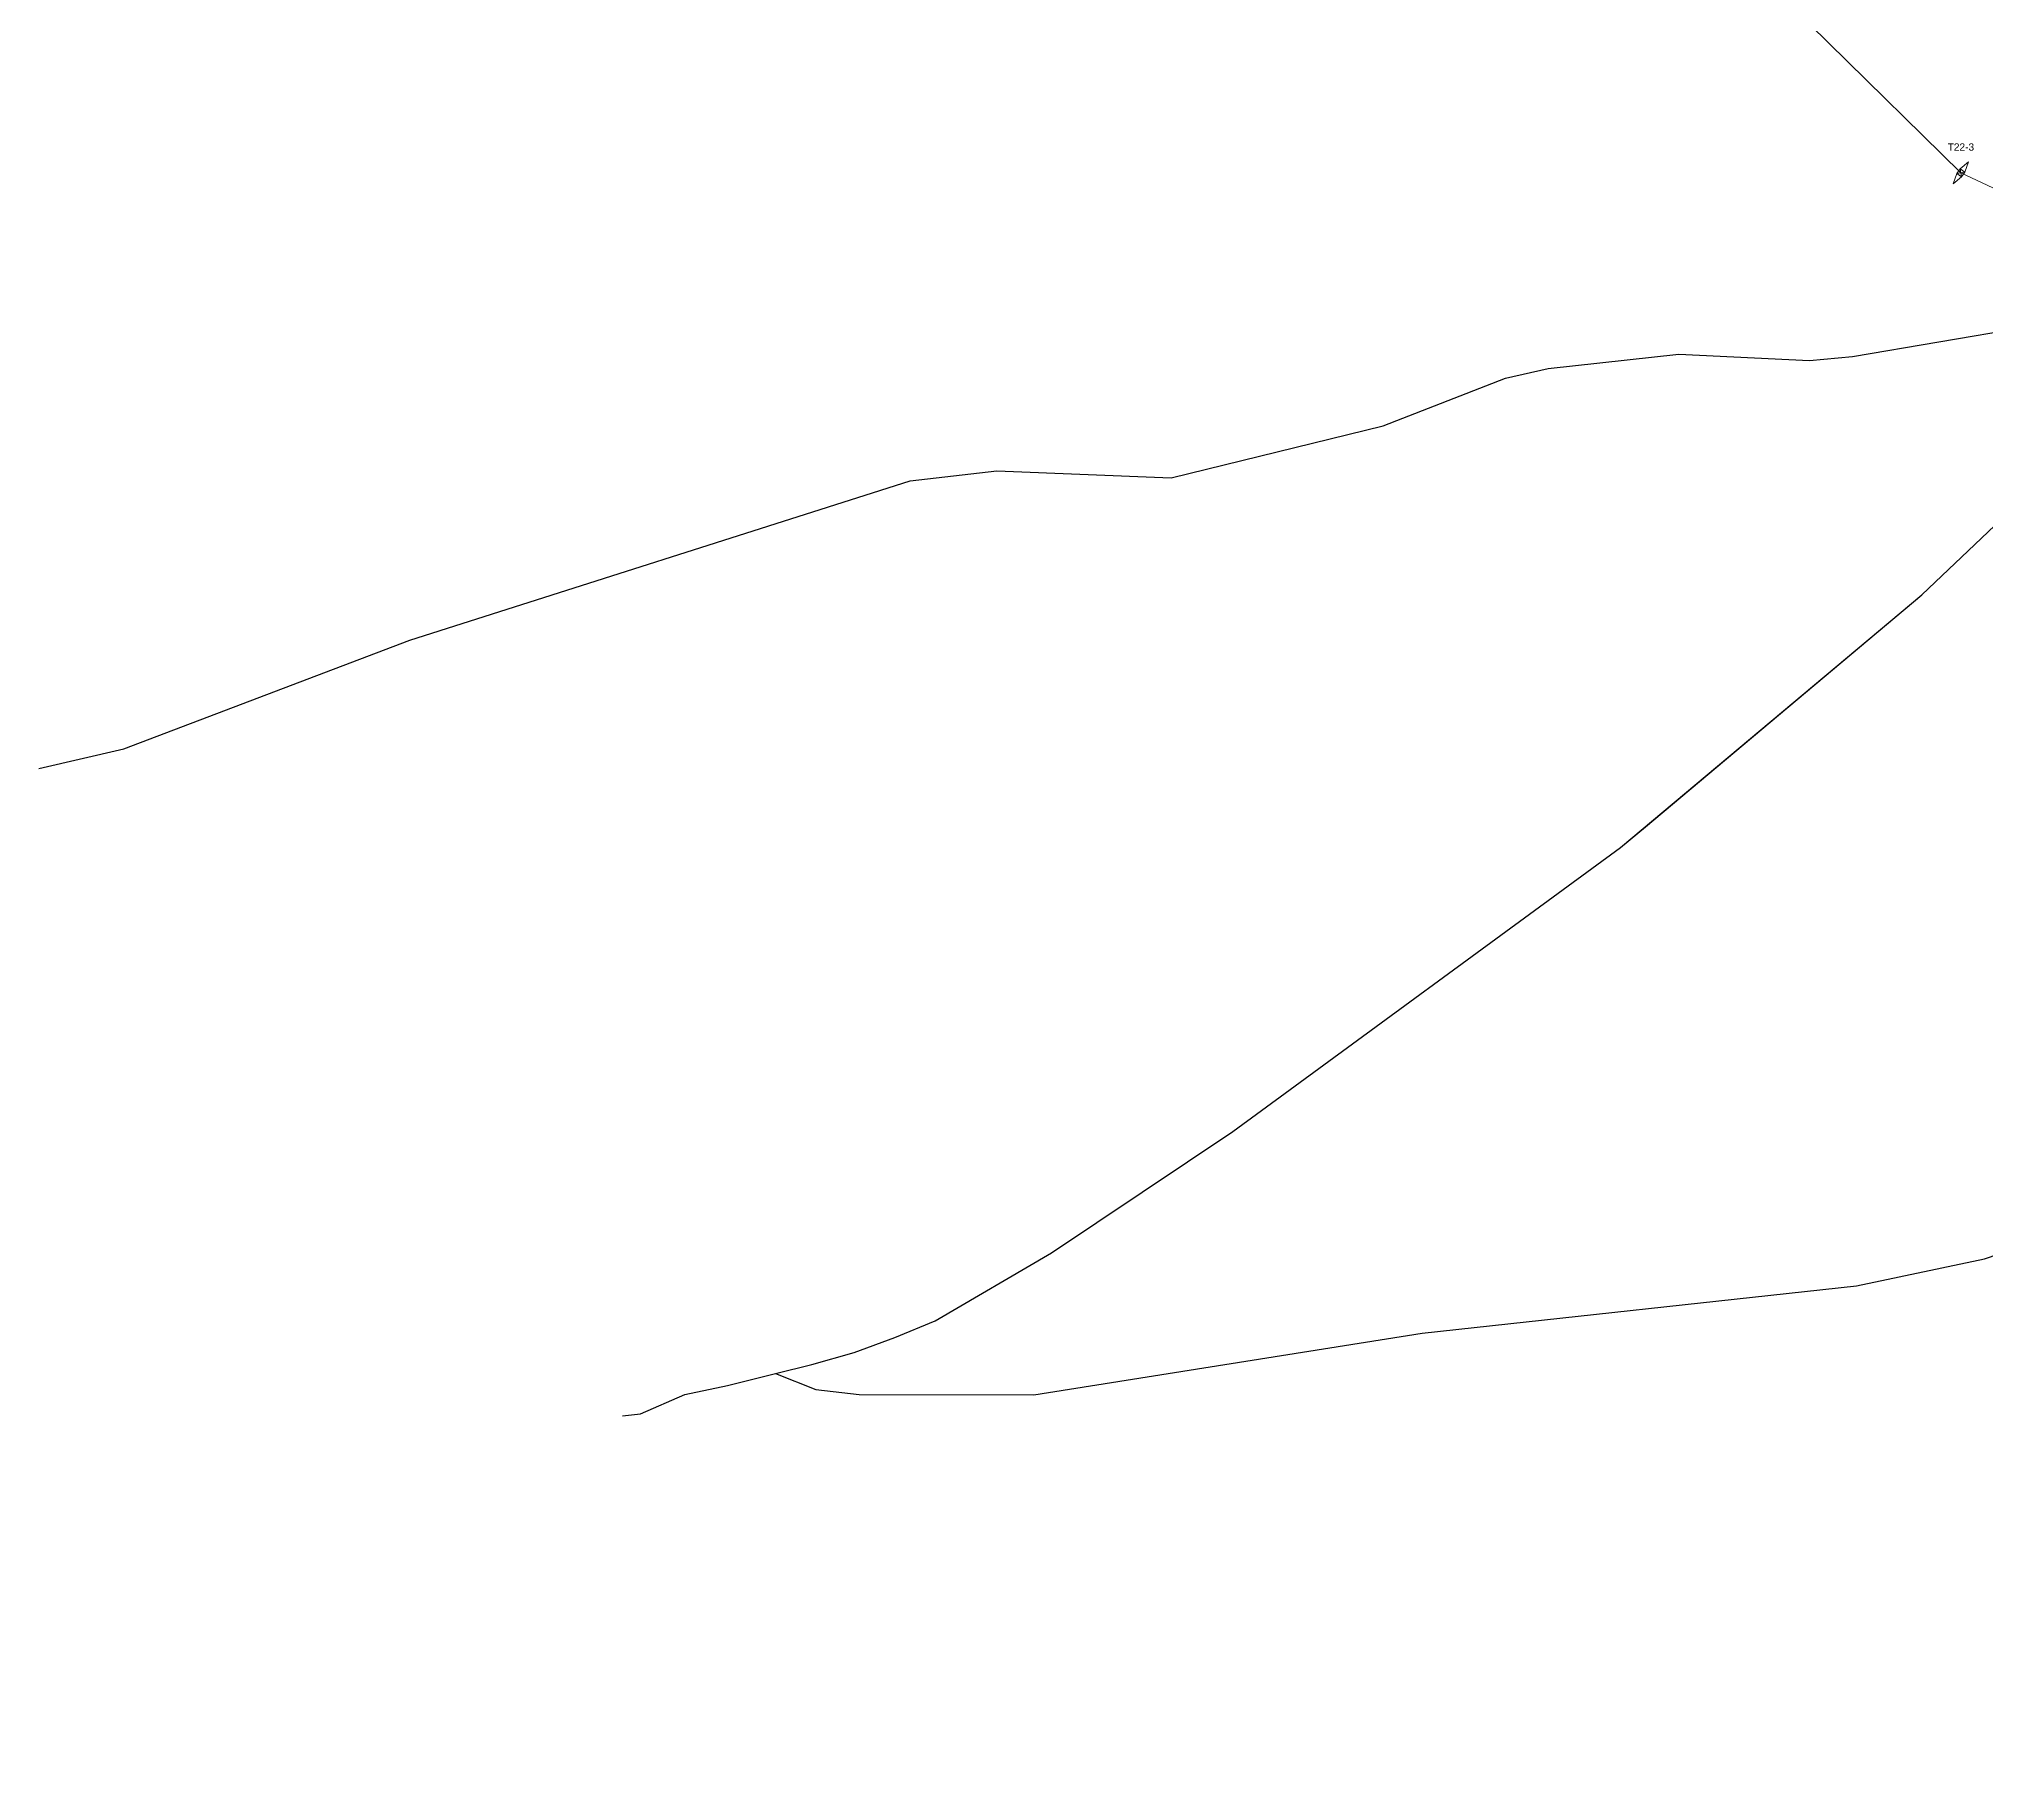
# Model space of a CAD drawing. Header units: metres. Extents: x -4 to 509425, y 7549 to 4732445.
# Drawn here: x 479657 to 480327, y 4719546 to 4720146 of the extents above; entities that cross this region are included whole.
import ezdxf

# ---------------------------------------------------------------- set-up
doc = ezdxf.new("R2010")
doc.units = ezdxf.units.M
doc.header["$LTSCALE"] = 0.01
doc.header["$MEASUREMENT"] = 0
doc.layers.get('0').update_dxf_attribs({"lineweight": 0})
doc.layers.add('-----caminos burgos', color=2, linetype='Continuous')
doc.layers.add('autovias y carreteras CyL', color=2, linetype='Continuous')
for name, color, linetype, lineweight in [('Apoyos__ptw_', 7, 'Continuous', 0), ('Denominación apoyos__ptw_', 7, 'Continuous', 0), ('LEAR TRAMOS AEREOS', 2, 'Continuous', 0)]:
    doc.layers.add(name, color=color, linetype=linetype, lineweight=lineweight)
doc.styles.get("Standard").update_dxf_attribs({"font": 'arial.ttf'})

# ---------------------------------------------------------------- blocks, each defined once
blk = doc.blocks.new('veintidos')
at = {"layer": 'Apoyos__ptw_', "linetype": 'Continuous', "flags": 128}
blk.add_lwpolyline([(480321.34, 4720103.27), (480318.46, 4720100.89), (480320.11, 4720099.75), (480317.32, 4720099.25), (480318.96, 4720098.1), (480316.09, 4720095.72), (480317.32, 4720099.25), (480318.46, 4720100.89), (480318.96, 4720098.1), (480320.11, 4720099.75)], close=True, dxfattribs=at)
at = {"layer": 'Denominación apoyos__ptw_', "linetype": 'Continuous', "insert": (480318.71, 4720107.1), "char_height": 2.5, "attachment_point": 8, "line_spacing_factor": 0.5}
blk.add_mtext('T22-3', dxfattribs=at)

msp = doc.modelspace()

# ---------------------------------------------------------------- linework, layer by layer
at = {"layer": '-----caminos burgos'}
for points in [[(479656.6, 4719894.399, 697.593), (479685.9, 4719901.099, 697.532), (479784.4, 4719938.599, 697.284), (479956.7, 4719993.399, 695.293), (479986.6, 4719996.899, 694.777), (480046.7, 4719994.5, 694.145), (480119.7, 4720012.399, 693.53), (480161.8, 4720028.799, 694.957), (480176.5, 4720032.099, 694.711), (480221.5, 4720036.999, 693.986), (480266.5, 4720034.899, 690.88), (480281.4, 4720036.299, 689.835), (480340.8, 4720046.399, 686.737), (480407.8, 4720063.299, 683.716), (480420.3, 4720061.899, 683.557)], [(479910.3, 4719685.999, 683.667), (479924.3, 4719680.499, 683.165), (479939.2, 4719678.799, 682.972), (479999.4, 4719678.699, 683.016), (480133.1, 4719699.899, 682.047), (480282.7, 4719716.2, 682.393), (480326.8, 4719725.499, 682.197), (480355.4, 4719735.199, 682.025), (480474.1, 4719800.599, 681.284), (480531, 4719819.899, 681.411), (480571.4, 4719839.799, 681.286), (480623.4, 4719870.199, 680.979), (480734.6, 4719947.099, 680.648), (480746.4, 4719956.499, 680.752), (480750.6, 4719966.199, 681.065), (480750.9, 4719994.699, 681.219), (480754, 4720009.499, 681.245), (480759.5, 4720023.499, 681.198), (480785.4, 4720053.099, 681.857)]]:
    msp.add_polyline3d(points, dxfattribs=at)
at = {"layer": 'autovias y carreteras CyL'}
for points in [[(479910.3, 4719685.999, 683.667), (479922.9, 4719689.099, 683.839), (479937.4, 4719693.199, 683.752), (479951.5, 4719698.399, 683.848), (479965.4, 4719704.099, 683.849), (480005.4, 4719727.599, 684.155), (480067.9, 4719769.3, 684.406), (480201.5, 4719867.099, 685.858), (480305.2, 4719954.199, 687.317), (480403.5, 4720047.499, 684.234), (480420.3, 4720061.899, 683.557)], [(480210.081, 4719874.307, 685.979), (480305.2, 4719954.199, 687.317), (480403.5, 4720047.499, 684.234), (480420.3, 4720061.899, 683.557)], [(479910.3, 4719685.999, 683.667), (479922.9, 4719689.099, 683.839), (479937.4, 4719693.199, 683.752), (479951.5, 4719698.399, 683.848), (479965.4, 4719704.099, 683.849), (480005.4, 4719727.599, 684.155), (480067.9, 4719769.3, 684.406), (480201.5, 4719867.099, 685.858), (480210.081, 4719874.307, 685.979)], [(479857.654, 4719671.423, 683.088), (479863.883, 4719672.118, 683.233), (479879.1, 4719678.799, 683.561), (479893.8, 4719681.899, 683.598), (479910.3, 4719685.999, 683.667)], [(479857.654, 4719671.423, 683.088), (479863.883, 4719672.118, 683.233), (479879.1, 4719678.799, 683.561), (479893.8, 4719681.899, 683.598), (479910.3, 4719685.999, 683.667)]]:
    msp.add_polyline3d(points, dxfattribs=at)
at = {"layer": 'LEAR TRAMOS AEREOS'}
msp.add_lwpolyline([(479999.532, 4720412.989), (480318.726, 4720099.483), (480678.371, 4719931.003), (480884.093, 4719544.191), (481062.712, 4718241.102)], dxfattribs=at)

# ---------------------------------------------------------------- block references
msp.add_blockref('veintidos', (0, 0))

doc.saveas('drawing.dxf')
